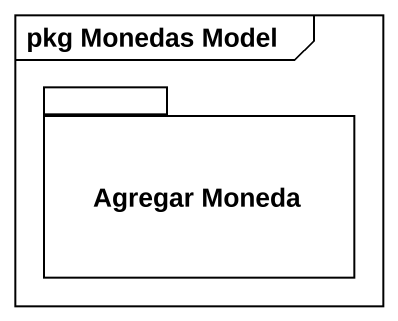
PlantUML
@startuml
mainframe pkg Monedas Model
package "Agregar Moneda" as Agregar_Moneda {
}
@enduml
